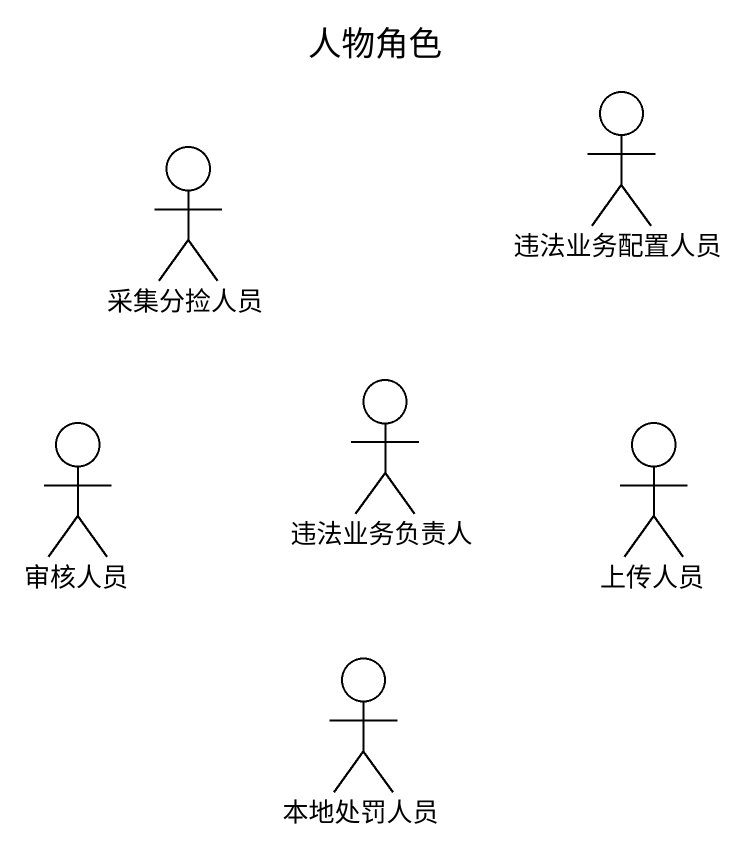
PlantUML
@startuml
title 人物角色
actor 违法业务配置人员
actor 采集分捡人员
actor 审核人员
actor 违法业务负责人
actor 上传人员
actor 本地处罚人员
@enduml
